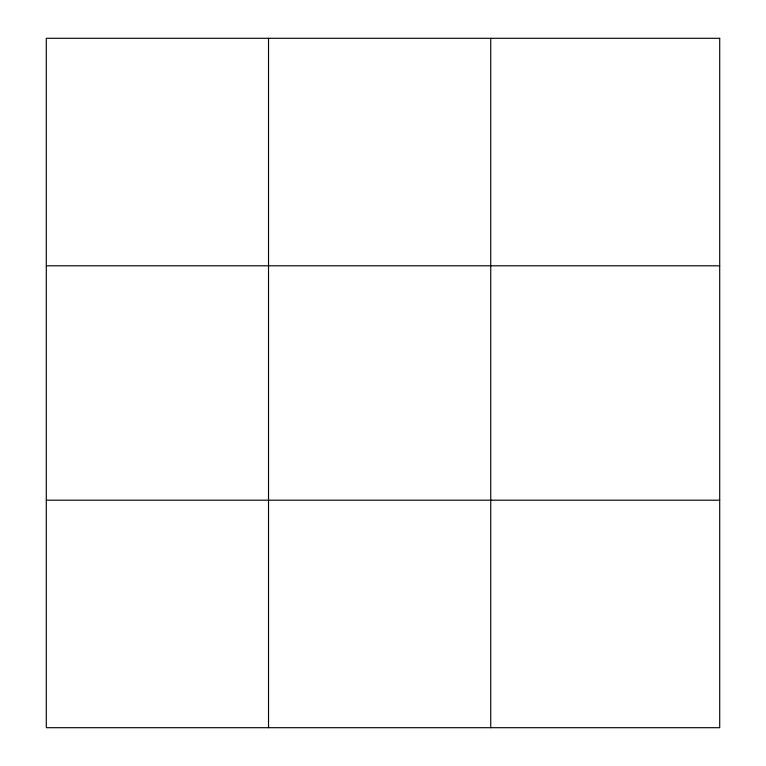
<?xml version="1.0" encoding="UTF-8"?>
<svg xmlns="http://www.w3.org/2000/svg" width="766" height="766" viewBox="0 0 766 766"><rect width="100%" height="100%" fill="white"/><g stroke="black" fill="none" stroke-linecap="round" stroke-linejoin="round"><path stroke-width="1.15" d="M268.521 38.3L268.521 727.7M490.747 38.3L490.747 727.7M46.295 265.802L719.705 265.802M46.295 500.198L719.705 500.198M719.705 38.3L719.705 727.7L46.295 727.7L46.295 38.3L719.705 38.3"/></g></svg>
